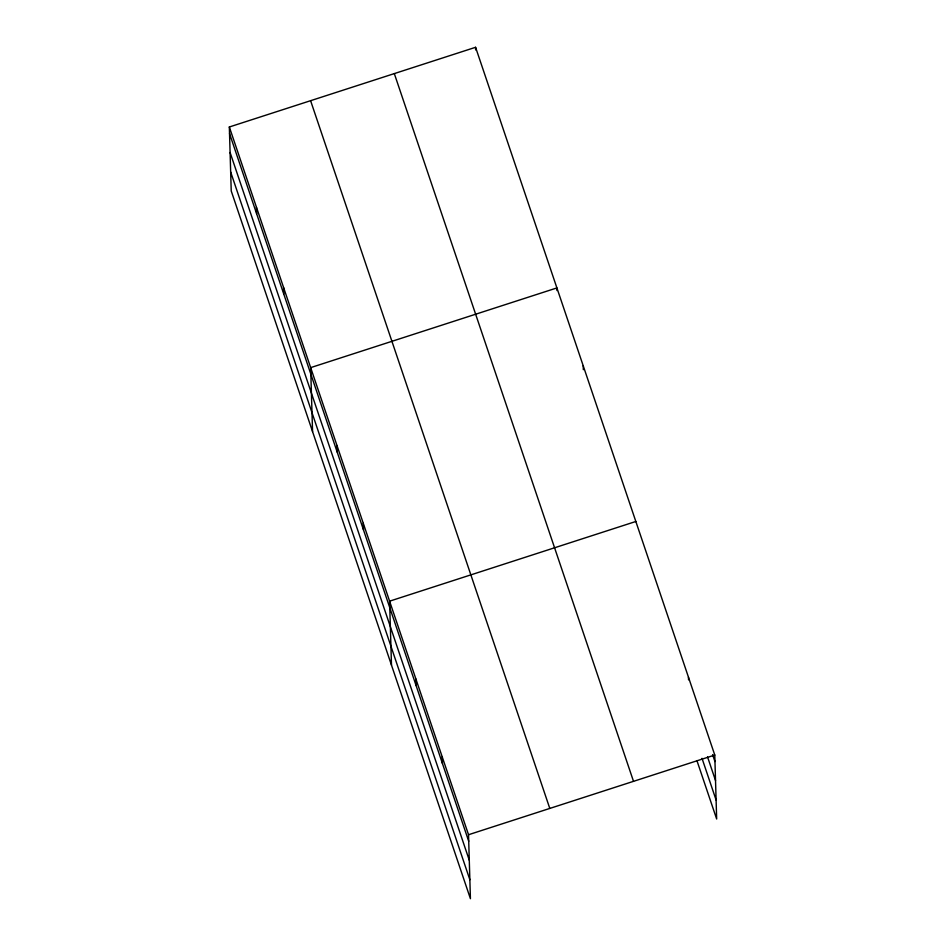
<?xml version="1.0" encoding="UTF-8"?>
<svg xmlns="http://www.w3.org/2000/svg" width="946" height="946" viewBox="0 0 946 946"><rect width="100%" height="100%" fill="white"/><g stroke="black" fill="none" stroke-linecap="round" stroke-linejoin="round"><path stroke-width="1.42" d="M229.334 126.989L468.53 834.727L470.422 898.7L231.226 190.962L229.334 126.989L475.578 47.3L714.774 755.038L716.666 819.011L696.93 760.619M635.83 521.483L389.598 601.171L391.49 665.144M468.53 834.727L714.774 755.038M712.61 754.636L714.963 761.589M707.537 756.906L715.531 780.533M702.015 758.349L716.11 800.056M394.316 73.599L633.513 781.337M310.595 100.69L549.792 808.428M229.523 133.54L468.719 841.278M230.091 152.495L469.287 860.233M230.67 172.018L469.866 879.756M688.463 677.182L688.534 679.807M583.209 365.783L583.327 369.709M556.981 290.552L556.898 287.927L310.655 367.627L312.558 431.589M475.578 47.3L475.649 49.913M442.22 756.883L442.409 763.422M415.909 679.027L416.098 685.578M363.276 523.327L363.477 529.878M336.965 445.471L337.166 452.022M283.552 287.418L283.741 293.958M256.437 207.198L256.638 213.749"/></g></svg>
